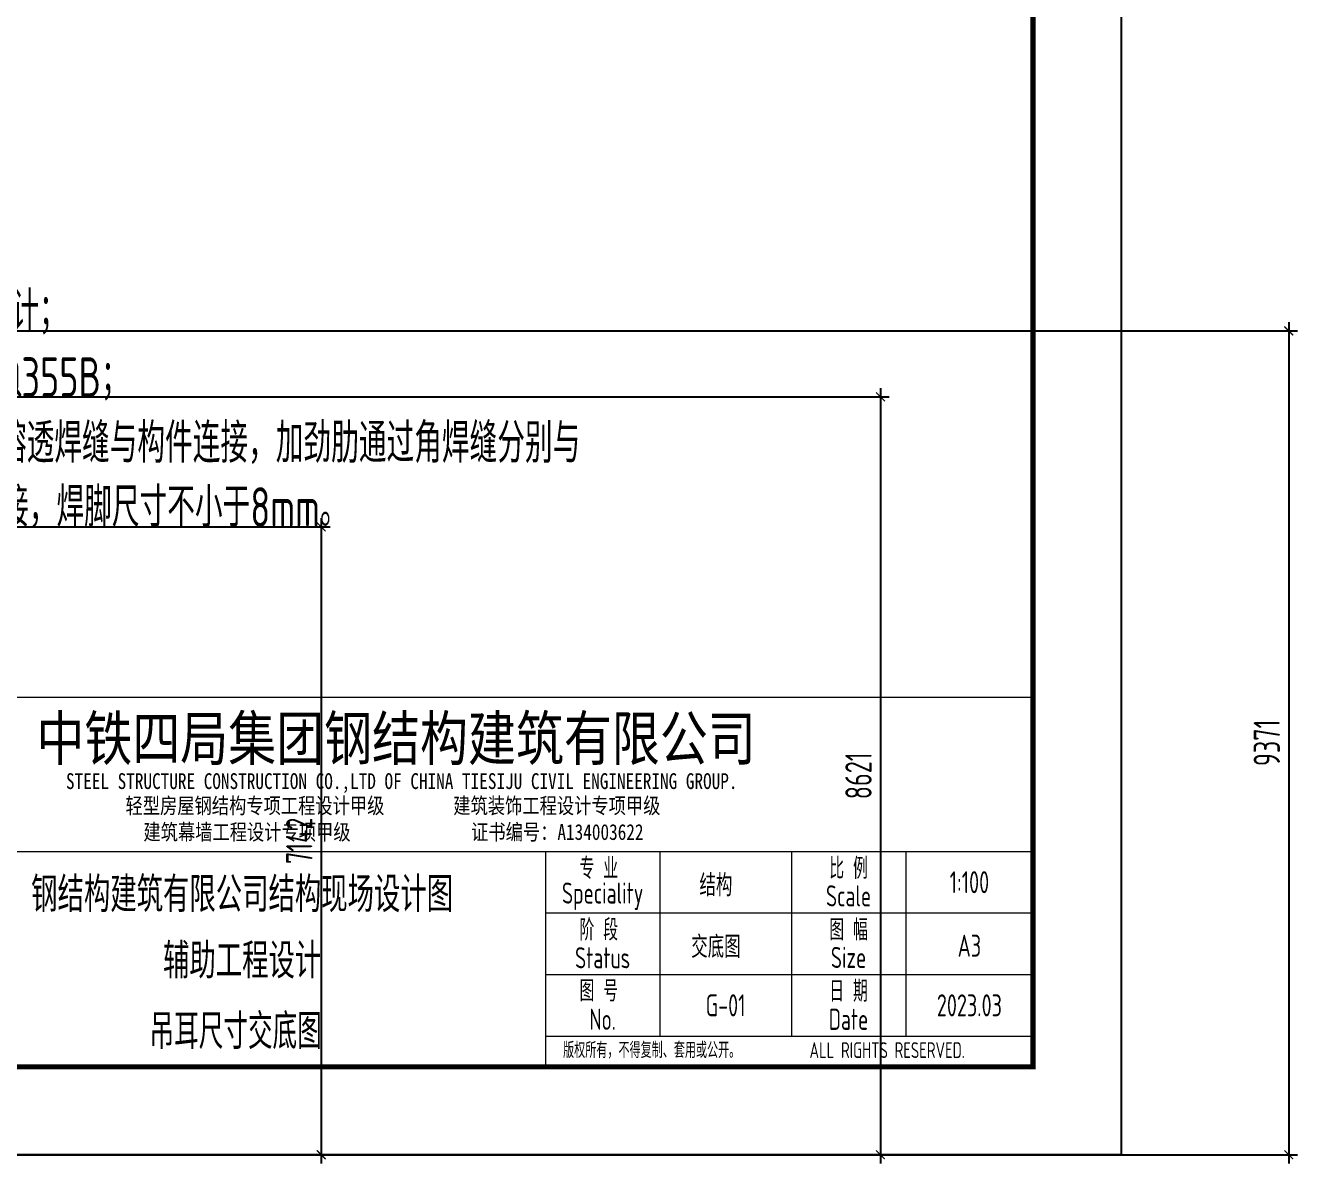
# Model space of a CAD drawing. Extents: x 79919 to 130597, y -8817 to 34507.
# Drawn here: x 116123 to 130597, y -100 to 12845 of the extents above; entities that cross this region are included whole.
import ezdxf
from ezdxf.enums import TextEntityAlignment as Align

# ---------------------------------------------------------------- set-up
doc = ezdxf.new("R2010")
doc.units = 0
doc.header["$LTSCALE"] = 1000
doc.layers.get('0').update_dxf_attribs({"linetype": 'CONTINUOUS'})
doc.layers.get('Defpoints').update_dxf_attribs({"linetype": 'CONTINUOUS'})
for name, color, linetype, lineweight in [('1粗实线', 1, 'CONTINUOUS', 30), ('6文本', 7, 'CONTINUOUS', 15), ('DIM', 3, 'CONTINUOUS', 0), ('HFZT', 5, 'CONTINUOUS', 15)]:
    doc.layers.add(name, color=color, linetype=linetype, lineweight=lineweight)
doc.layers.add('XI', color=7, linetype='CONTINUOUS')
doc.styles.add('TSSD_Dimension', font='tssdeng.shx', dxfattribs={"width": 0.7, "bigfont": 'hztxt.shx'})
doc.styles.add('TSSD_NORM', font='tssdeng.shx', dxfattribs={"width": 0.7, "bigfont": 'hztxt.shx'})
doc.styles.add('图框-仿宋', font='tssdeng.shx', dxfattribs={"bigfont": 'hztxt.shx'})
doc.styles.add('图框-黑体', font='simhei.ttf', dxfattribs={"width": 0.9})
doc.styles.add('桥梁', font='tssdeng.shx', dxfattribs={"width": 0.75, "bigfont": 'hztxt.shx'})
doc.dimstyles.new('TSSD_100_100', dxfattribs={"dimtxt": 300, "dimasz": 100, "dimexe": 100, "dimexo": 250, "dimgap": 100, "dimtad": 1, "dimdec": 0, "dimzin": 0, "dimdsep": 46, "dimtxsty": 'TSSD_Dimension', "dimblk": 'ARCHTICK', "dimblk1": 'ARCHTICK', "dimblk2": 'ARCHTICK', "dimcen": 0, "dimdle": 100, "dimclrt": 7, "dimadec": 0, "dimazin": 0, "dimtfac": 1, "dimtdec": 0, "dimtix": 1, "dimtmove": 2, "dimatfit": 3, "dimfxl": 1, "dimtolj": 1, "dimtzin": 0, "dimarcsym": 0})

# ---------------------------------------------------------------- blocks, each defined once
blk = doc.blocks.new('DETK')
at = {"color": 7, "linetype": 'Continuous'}
blk.add_lwpolyline([(0, 0), (0, 29700), (42000, 29700), (42000, 0), (0, 0)], dxfattribs=at)
at = {"layer": '1粗实线', "color": 7, "linetype": 'Continuous', "const_width": 60}
blk.add_lwpolyline([(2500, 1000), (2500, 28700), (41000, 28700), (41000, 1000), (2500, 1000)], dxfattribs=at)
at = {"layer": 'HFZT'}
for p, q in [((41000, 5200), (24800, 5200)), ((41000, 1000), (41000, 5200)), ((24800, 3450), (41000, 3450)), ((35452, 3450), (35452, 1000)), ((35469, 3450), (41000, 3450)), ((36752, 3450), (36752, 1350)), ((38250, 3450), (38250, 1350)), ((39550, 3450), (39550, 1350)), ((35452, 2750), (41000, 2750)), ((35452, 2050), (41000, 2050)), ((35452, 1350), (41000, 1350)), ((24800, 1000), (41000, 1000))]:
    blk.add_line(p, q, dxfattribs=at)
at = {"layer": 'HFZT', "style": '图框-仿宋', "width": 0.7}
for s, p in [('专 业', (36058, 3270)), ('比 例', (38900, 3270)), ('Speciality', (36102, 2941)), ('Scale', (38900, 2945)), ('阶 段', (36058, 2570)), ('图 幅', (38900, 2570)), ('Status', (36102, 2241)), ('Size', (38900, 2245)), ('图 号', (36058, 1870)), ('日 期', (38900, 1870)), ('No.', (36102, 1541)), ('Date', (38900, 1541))]:
    blk.add_text(s, height=240, dxfattribs=at).set_placement(p, align=Align.MIDDLE)
at = {"layer": 'HFZT', "color": 2, "style": '桥梁', "width": 0.75}
for s, p in [('钢结构建筑有限公司结构现场设计图', (32000, 2760)), ('辅助工程设计', (32000, 2005))]:
    blk.add_text(s, height=400, dxfattribs=at).set_placement(p, align=Align.CENTER)
at = {"layer": 'HFZT', "color": 2}
for s, style, width, p in [('结构', '桥梁', 0.75, (37391, 3078)), ('交底图', '桥梁', 0.75, (37391, 2378)), ('A3', '图框-仿宋', 0.7, (40275, 2378))]:
    blk.add_text(s, height=250, dxfattribs=dict(at, style=style, width=width)).set_placement(p, align=Align.MIDDLE)
at = {"layer": 'HFZT', "style": '图框-仿宋', "width": 0.7}
for s, p in [('版权所有，不得复制、套用或公开。', (35652, 1100)), ('ALL RIGHTS RESERVED.', (38456, 1100))]:
    blk.add_text(s, height=180, dxfattribs=at).set_placement(p)
at = {"layer": 'HFZT', "color": 2, "style": 'TSSD_NORM', "width": 0.7}
for tag, height, p in [('比例尺', 250, (40275, 3100)), ('图号', 250, (37501, 1700)), ('日期', 250, (40275, 1700)), ('图名', 400, (31926, 1425))]:
    blk.add_attdef(tag, text='', height=height, dxfattribs=at).set_placement(p, align=Align.MIDDLE)
at = {"layer": 'XI', "color": 5, "style": '图框-黑体', "width": 0.8}
for s, height, p in [('中铁四局集团钢结构建筑有限公司', 500, (33751, 4487)), ('STEEL STRUCTURE CONSTRUCTION CO.,LTD OF CHINA TIESIJU CIVIL ENGINEERING GROUP.', 180, (33816, 4160)), ('轻型房屋钢结构专项工程设计甲级        建筑装饰工程设计专项甲级 ', 180, (33765, 3881)), ('建筑幕墙工程设计专项甲级              证书编号：A134003622', 180, (33722, 3581))]:
    blk.add_text(s, height=height, dxfattribs=at).set_placement(p, align=Align.CENTER)
blk = doc.blocks.new('_ArchTick')
at = {"color": 0, "linetype": 'ByBlock', "const_width": 0.15}
blk.add_lwpolyline([(-0.5, -0.5), (0.5, 0.5)], dxfattribs=at)
blk = doc.blocks.new('*D310')
at = {"layer": 'Defpoints', "color": 0, "transparency": 16777216}
for p in [(113041, 9371), (113041, 0), (130497, 0)]:
    blk.add_point(p, dxfattribs=at)
at = {"layer": 'DIM', "color": 0, "lineweight": -2, "transparency": 16777216}
for p, q in [((130497, 9471), (130497, -100)), ((113291, 9371), (130597, 9371)), ((113291, 0), (130597, 0))]:
    blk.add_line(p, q, dxfattribs=at)
at = {"layer": 'DIM', "color": 0, "lineweight": -2, "transparency": 16777216, "xscale": 100, "yscale": 100, "zscale": 100}
for p, rotation in [((130497, 9371), 90), ((130497, 0), 270)]:
    blk.add_blockref('_ArchTick', p, dxfattribs=dict(at, rotation=rotation))
at = {"layer": 'DIM', "color": 7, "transparency": 16777216, "insert": (130247, 4685), "char_height": 300, "attachment_point": 5, "rotation": 90, "style": 'TSSD_Dimension'}
blk.add_mtext('\\A1;9371', dxfattribs=at)
blk = doc.blocks.new('*D368')
at = {"layer": 'Defpoints', "color": 0, "transparency": 16777216}
for p in [(113090, 8621), (114034, 0), (125851, 0)]:
    blk.add_point(p, dxfattribs=at)
at = {"layer": 'DIM', "color": 0, "lineweight": -2, "transparency": 16777216}
for p, q in [((125851, 8721), (125851, -100)), ((113340, 8621), (125951, 8621)), ((114284, 0), (125951, 0))]:
    blk.add_line(p, q, dxfattribs=at)
at = {"layer": 'DIM', "color": 0, "lineweight": -2, "transparency": 16777216, "xscale": 100, "yscale": 100, "zscale": 100}
for p, rotation in [((125851, 8621), 90), ((125851, 0), 270)]:
    blk.add_blockref('_ArchTick', p, dxfattribs=dict(at, rotation=rotation))
at = {"layer": 'DIM', "color": 7, "transparency": 16777216, "insert": (125601, 4310), "char_height": 300, "attachment_point": 5, "rotation": 90, "style": 'TSSD_Dimension'}
blk.add_mtext('\\A1;8621', dxfattribs=at)
blk = doc.blocks.new('*D408')
at = {"layer": 'Defpoints', "color": 0, "transparency": 16777216}
for p in [(113641, 7142), (114034, 0), (119488, 0)]:
    blk.add_point(p, dxfattribs=at)
at = {"layer": 'DIM', "color": 0, "lineweight": -2, "transparency": 16777216}
for p, q in [((119488, 7242), (119488, -100)), ((113891, 7142), (119588, 7142)), ((114284, 0), (119588, 0))]:
    blk.add_line(p, q, dxfattribs=at)
at = {"layer": 'DIM', "color": 0, "lineweight": -2, "transparency": 16777216, "xscale": 100, "yscale": 100, "zscale": 100}
for p, rotation in [((119488, 7142), 90), ((119488, 0), 270)]:
    blk.add_blockref('_ArchTick', p, dxfattribs=dict(at, rotation=rotation))
at = {"layer": 'DIM', "color": 7, "transparency": 16777216, "insert": (119238, 3571), "char_height": 300, "attachment_point": 5, "rotation": 90, "style": 'TSSD_Dimension'}
blk.add_mtext('\\A1;7142', dxfattribs=at)

msp = doc.modelspace()

# ---------------------------------------------------------------- block references
msp.add_blockref('DETK', (86588.15021, 0)).add_auto_attribs({'日期': '2023.03', '比例尺': '1:100', '图号': 'G-01', '图名': '吊耳尺寸交底图'})

# ---------------------------------------------------------------- texts
at = {"layer": '6文本', "style": 'TSSD_NORM', "width": 0.7}
for s, p in [('1、图中尺寸均以mm计；', (113041.09532, 9370.90916)), ('2、吊耳板材质均为Q355B；', (113089.55686, 8620.90916)), ('3、吊耳板底部通过熔透焊缝与构件连接，加劲肋通过角焊缝分别与', (113089.55686, 7870.90916)), ('吊耳板、构件连接，焊脚尺寸不小于8mm。', (113640.9889, 7142.02307))]:
    msp.add_text(s, height=450, dxfattribs=at).set_placement(p)

# ---------------------------------------------------------------- dimensions: what is measured, and where the dimension line sits
at = {"layer": 'DIM'}
for base, p1, p2, picture, middle in [((130496.94826, 0), (113041.09532, 9370.90916), (113041.09532, 0), '*D310', (130246.94826, 4685.45458)), ((125851.1158, 0), (113089.55686, 8620.90916), (114033.66406, 0), '*D368', (125601.1158, 4310.45458)), ((119488.1502, 0), (113640.9889, 7142.02307), (114033.66406, 0), '*D408', (119238.1502, 3571.01153))]:
    dim = msp.add_linear_dim(base=base, p1=p1, p2=p2, angle=90, dimstyle='TSSD_100_100', dxfattribs=at)
    dim.commit()
    dim.dimension.update_dxf_attribs({"geometry": picture, "text_midpoint": middle})

doc.saveas('drawing.dxf')
